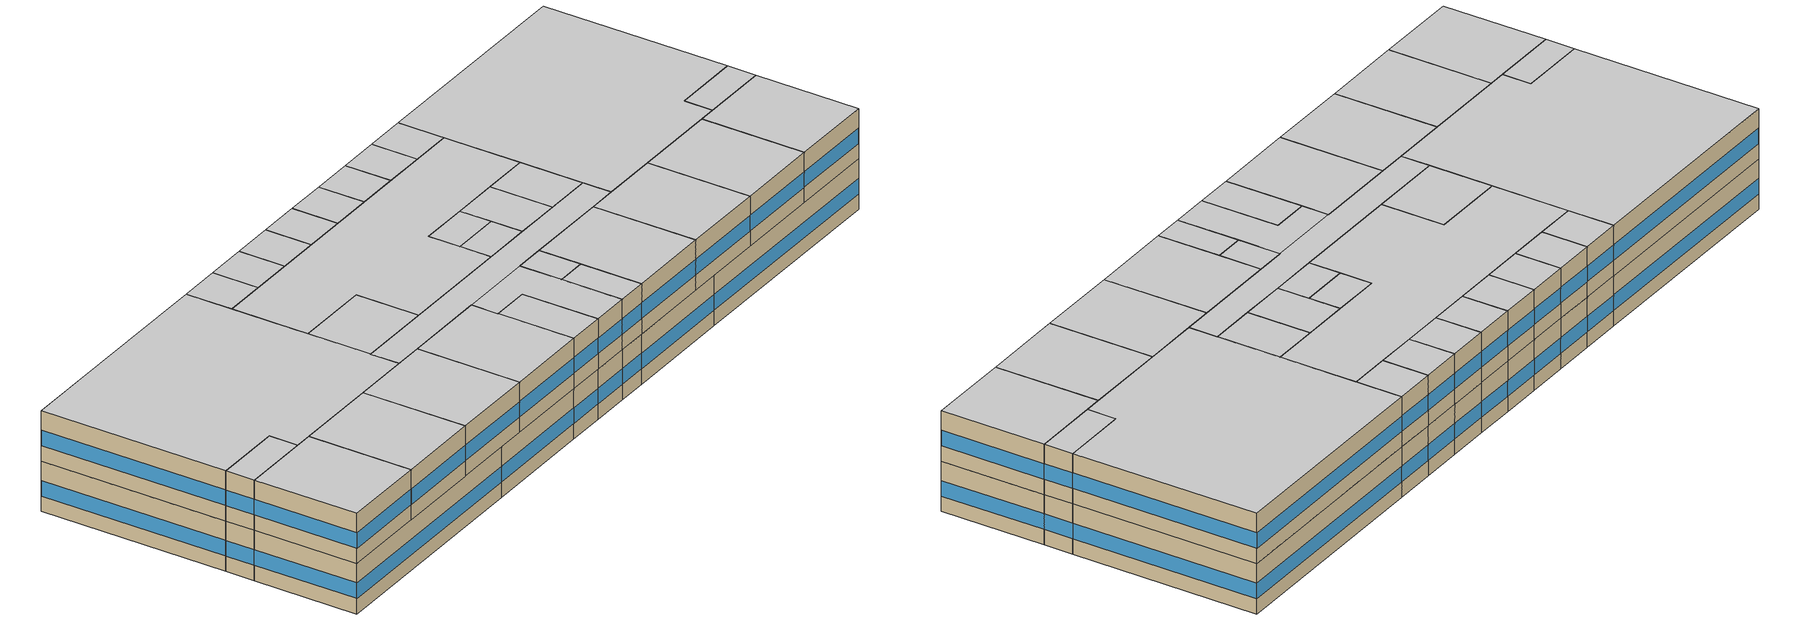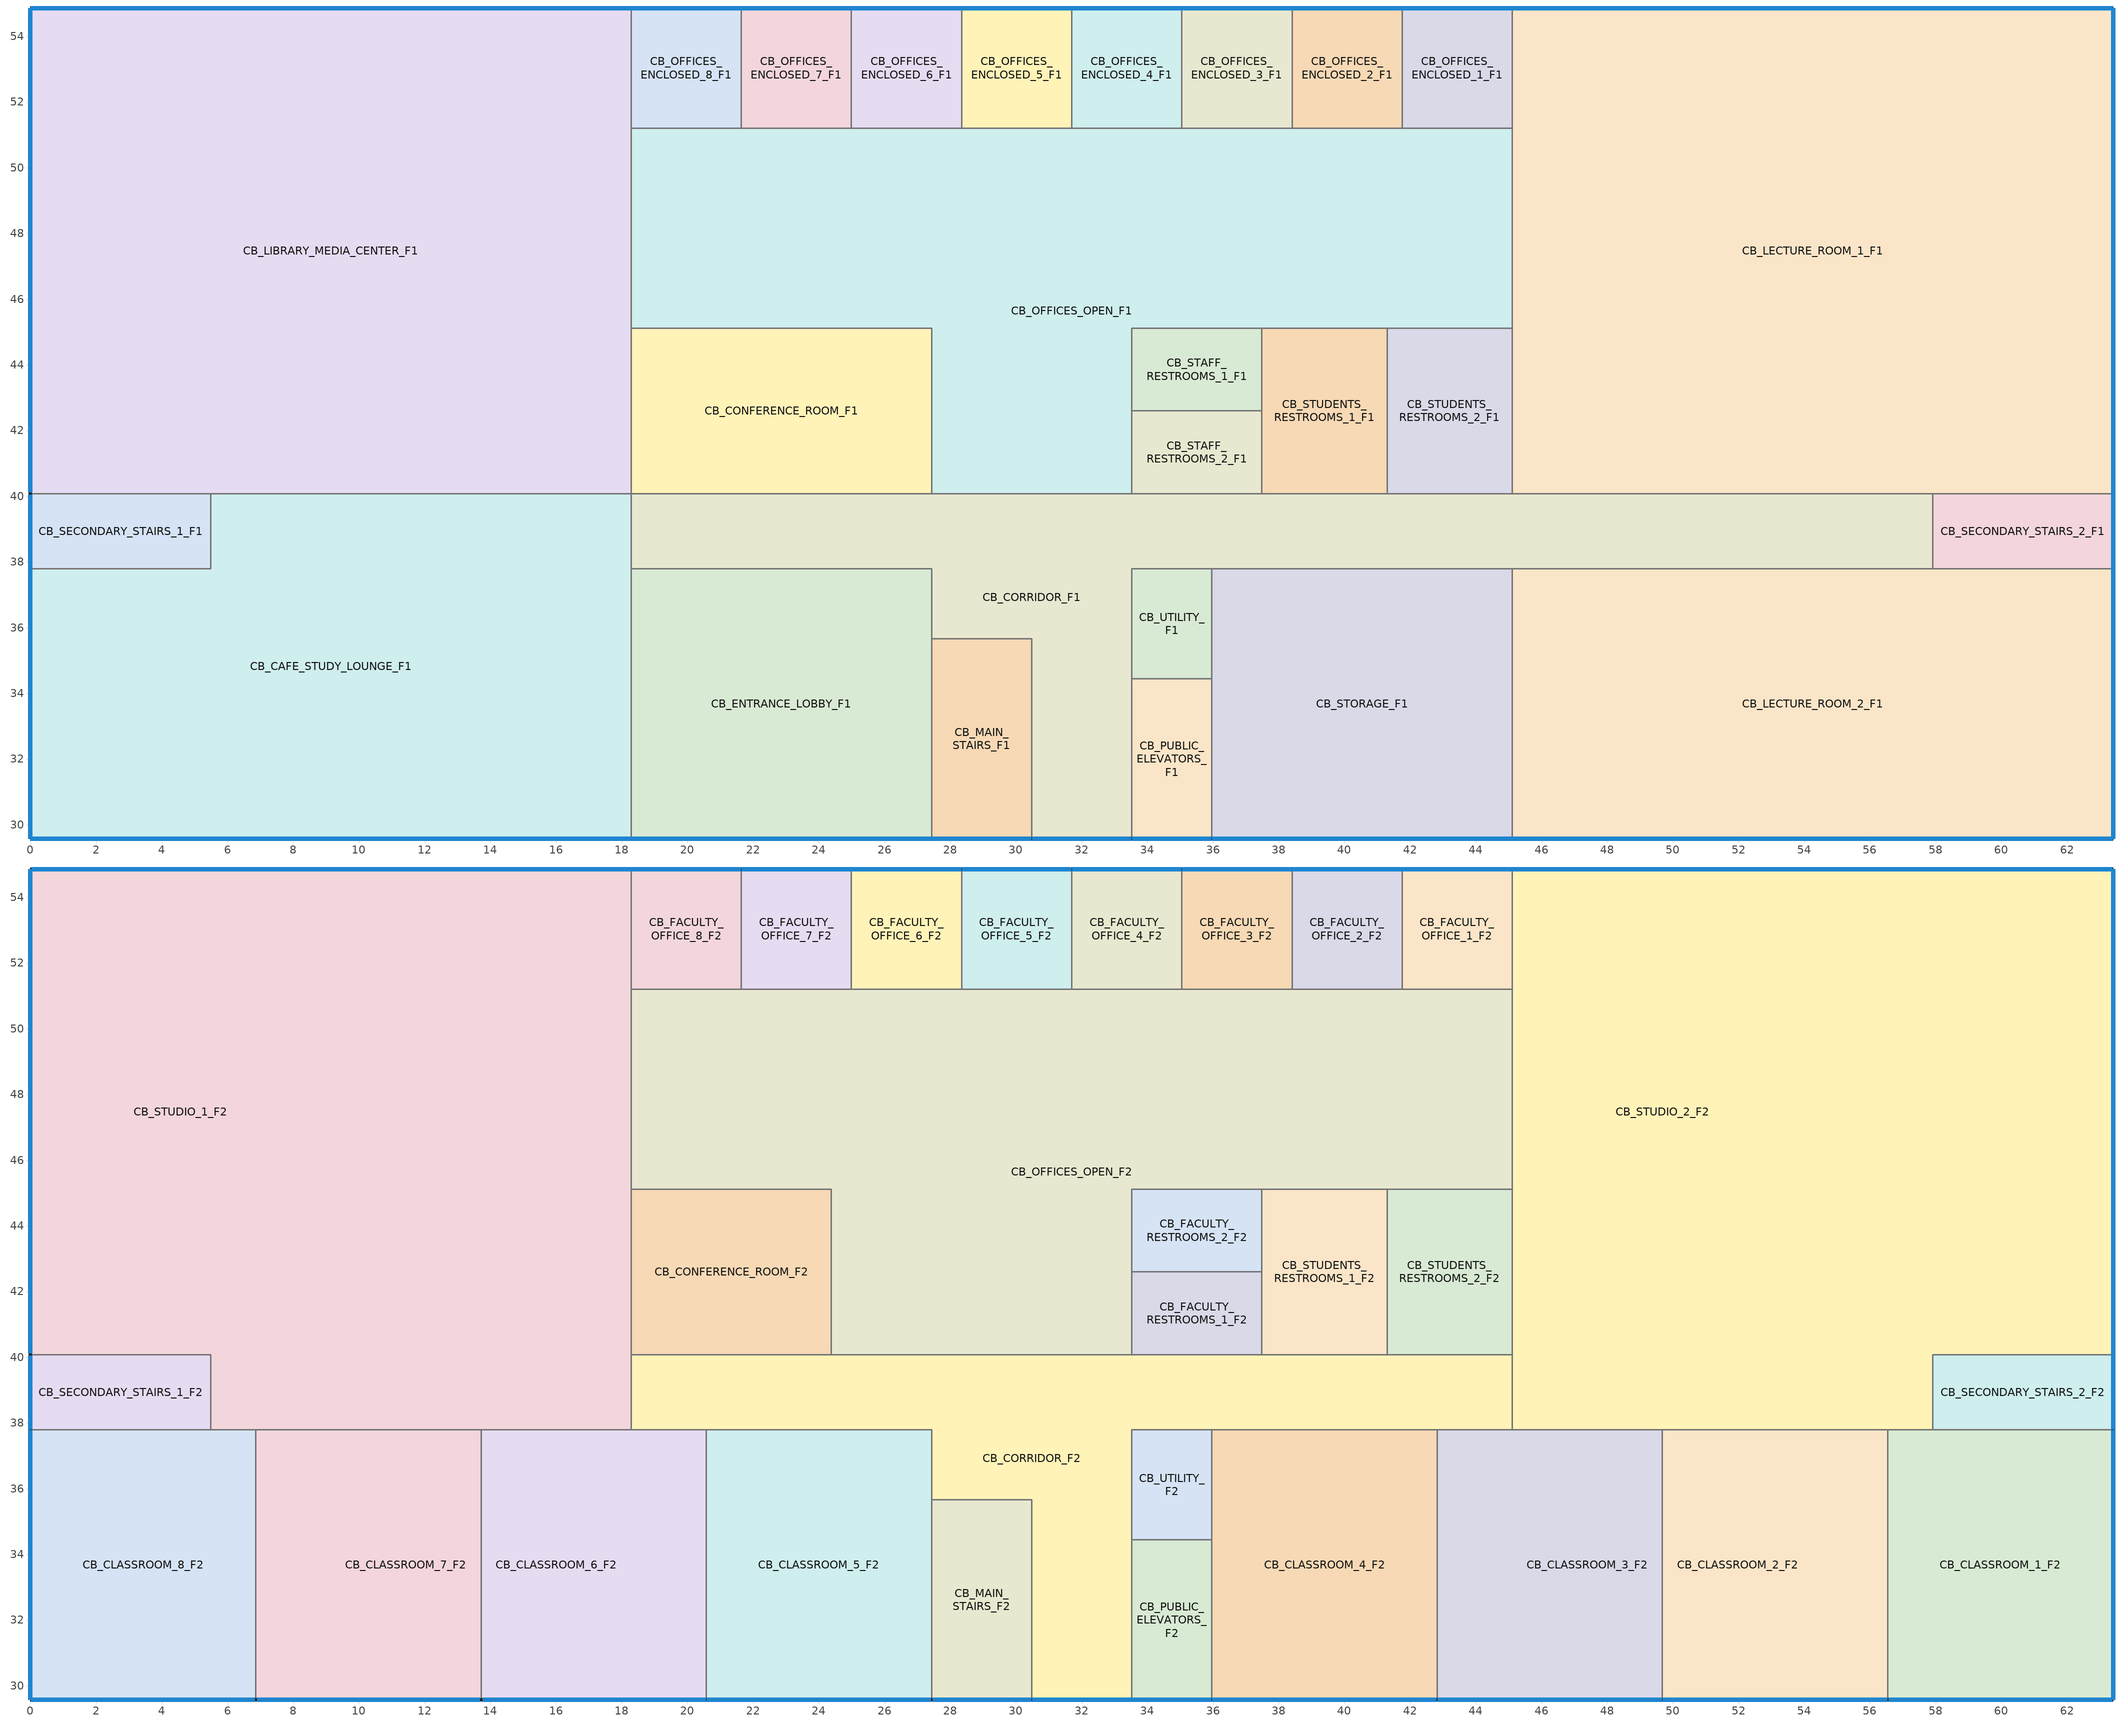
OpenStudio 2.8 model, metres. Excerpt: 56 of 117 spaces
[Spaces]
CB_CAFE_STUDY_LOUNGE_F1
 floor ground: 18.29,40.08 18.29,29.57 0,29.57 0,37.8 5.49,37.8 5.49,40.08 z0
 wall outside: 0,37.8 0,29.57 18.29,29.57 z0:3.96
 wall to CB_SECONDARY_STAIRS_1_F1: 5.49,40.08 5.49,37.8 0,37.8 z0:3.96
 wall to CB_LIBRARY_MEDIA_CENTER_F1: 18.29,40.08 5.49,40.08 z0:3.96
 wall to CB_ENTRANCE_LOBBY_F1: 18.29,29.57 18.29,37.8 z0:3.96
 wall to CB_CORRIDOR_F1: 18.29,37.8 18.29,40.08 z0:3.96
 window: 0,37.79 0,29.59 / 0,29.57 18.28,29.57 z1.22:2.44
CB_CORRIDOR_F1
 floor ground: 57.91,40.08 57.91,37.8 33.53,37.8 33.53,29.57 30.48,29.57 30.48,35.66 27.43,35.66 27.43,37.8 18.29,37.8 18.29,40.08 z0
 wall outside: 30.48,29.57 33.53,29.57 z0:3.96
 wall to CB_CONFERENCE_ROOM_F1: 27.43,40.08 18.29,40.08 z0:3.96
 wall to CB_OFFICES_OPEN_F1: 33.53,40.08 27.43,40.08 z0:3.96
 wall to CB_STAFF_RESTROOMS_2_F1: 37.49,40.08 33.53,40.08 z0:3.96
 wall to CB_STUDENTS_RESTROOMS_1_F1: 41.3,40.08 37.49,40.08 z0:3.96
 wall to CB_STUDENTS_RESTROOMS_2_F1: 45.11,40.08 41.3,40.08 z0:3.96
 wall to CB_LECTURE_ROOM_1_F1: 57.91,40.08 45.11,40.08 z0:3.96
 wall to CB_SECONDARY_STAIRS_2_F1: 57.91,37.8 57.91,40.08 z0:3.96
 wall to CB_LECTURE_ROOM_2_F1: 45.11,37.8 57.91,37.8 z0:3.96
 wall to CB_STORAGE_F1: 35.97,37.8 45.11,37.8 z0:3.96
 wall to CB_UTILITY_F1: 33.53,34.44 33.53,37.8 35.97,37.8 z0:3.96
 wall to CB_PUBLIC_ELEVATORS_F1: 33.53,29.57 33.53,34.44 z0:3.96
 wall to CB_MAIN_STAIRS_F1: 27.43,35.66 30.48,35.66 30.48,29.57 z0:3.96
 wall to CB_ENTRANCE_LOBBY_F1: 27.43,35.66 27.43,37.8 / 18.29,37.8 27.43,37.8 z0:3.96
 window: 30.49,29.57 33.52,29.57 z1.22:2.44
CB_MAIN_STAIRS_F1
 floor ground: 30.48,35.66 30.48,29.57 27.43,29.57 27.43,35.66 z0
 wall outside: 27.43,29.57 30.48,29.57 z0:3.96
 wall to CB_ENTRANCE_LOBBY_F1: 27.43,35.66 27.43,29.57 z0:3.96
 window: 27.44,29.57 30.46,29.57 z1.22:2.44
CB_STORAGE_F1
 floor ground: 45.11,37.8 45.11,29.57 35.97,29.57 35.97,37.8 z0
 wall outside: 35.97,29.57 45.11,29.57 z0:3.96
 wall to CB_PUBLIC_ELEVATORS_F1: 35.97,34.44 35.97,29.57 z0:3.96
 wall to CB_UTILITY_F1: 35.97,37.8 35.97,34.44 z0:3.96
 wall to CB_LECTURE_ROOM_2_F1: 45.11,29.57 45.11,37.8 z0:3.96
 window: 35.98,29.57 45.11,29.57 z1.22:2.44
CB_LECTURE_ROOM_2_F1
 floor ground: 63.4,37.8 63.4,29.57 45.11,29.57 45.11,37.8 z0
 wall outside: 45.11,29.57 63.4,29.57 63.4,37.8 z0:3.96
 wall to CB_SECONDARY_STAIRS_2_F1: 63.4,37.8 57.91,37.8 z0:3.96
 window: 45.11,29.57 63.4,29.57 / 63.4,29.57 63.4,37.79 z1.22:2.44
CB_UTILITY_F1
 floor ground: 35.97,37.8 35.97,34.44 33.53,34.44 33.53,37.8 z0
 wall to CB_PUBLIC_ELEVATORS_F1: 33.53,34.44 35.97,34.44 z0:3.96
CB_SECONDARY_STAIRS_1_F1
 floor ground: 5.49,40.08 5.49,37.8 0,37.8 0,40.08 z0
 wall outside: 0,40.08 0,37.8 z0:3.96
 wall to CB_LIBRARY_MEDIA_CENTER_F1: 5.49,40.08 0,40.08 z0:3.96
 window: 0,40.04 0,37.8 z1.22:2.44
CB_SECONDARY_STAIRS_2_F1
 floor ground: 63.4,40.08 63.4,37.8 57.91,37.8 57.91,40.08 z0
 wall outside: 63.4,37.8 63.4,40.08 z0:3.96
 wall to CB_LECTURE_ROOM_1_F1: 63.4,40.08 57.91,40.08 z0:3.96
 window: 63.4,37.8 63.4,40.08 z1.22:2.44
CB_LIBRARY_MEDIA_CENTER_F1
 floor ground: 18.29,54.86 18.29,40.08 0,40.08 0,54.86 z0
 wall outside: 18.29,54.86 0,54.86 0,40.08 z0:3.96
 wall to CB_CONFERENCE_ROOM_F1: 18.29,40.08 18.29,45.11 z0:3.96
 wall to CB_OFFICES_ENCLOSED_8_F1: 18.29,51.21 18.29,54.86 z0:3.96
 wall to CB_OFFICES_OPEN_F1: 18.29,45.11 18.29,51.21 z0:3.96
 window: 0,54.85 0,40.13 / 18.28,54.86 0,54.86 z1.22:2.44
CB_CONFERENCE_ROOM_F1
 floor ground: 27.43,45.11 27.43,40.08 18.29,40.08 18.29,45.11 z0
 wall to CB_OFFICES_OPEN_F1: 27.43,40.08 27.43,45.11 21.34,45.11 18.29,45.11 z0:3.96
CB_OFFICES_OPEN_F1
 floor ground: 45.11,51.21 45.11,45.11 33.53,45.11 33.53,40.08 27.43,40.08 27.43,45.11 18.29,45.11 18.29,51.21 z0
 wall to CB_OFFICES_ENCLOSED_8_F1: 21.64,51.21 18.29,51.21 z0:3.96
 wall to CB_OFFICES_ENCLOSED_7_F1: 24.99,51.21 21.64,51.21 z0:3.96
 wall to CB_OFFICES_ENCLOSED_6_F1: 28.35,51.21 24.99,51.21 z0:3.96
 wall to CB_OFFICES_ENCLOSED_5_F1: 31.7,51.21 28.35,51.21 z0:3.96
 wall to CB_OFFICES_ENCLOSED_4_F1: 35.05,51.21 31.7,51.21 z0:3.96
 wall to CB_OFFICES_ENCLOSED_3_F1: 38.4,51.21 35.05,51.21 z0:3.96
 wall to CB_OFFICES_ENCLOSED_2_F1: 41.76,51.21 38.4,51.21 z0:3.96
 wall to CB_OFFICES_ENCLOSED_1_F1: 45.11,51.21 41.76,51.21 z0:3.96
 wall to CB_LECTURE_ROOM_1_F1: 45.11,45.11 45.11,51.21 z0:3.96
 wall to CB_STUDENTS_RESTROOMS_2_F1: 41.3,45.11 45.11,45.11 z0:3.96
 wall to CB_STUDENTS_RESTROOMS_1_F1: 37.49,45.11 41.3,45.11 z0:3.96
 wall to CB_STAFF_RESTROOMS_1_F1: 33.53,42.6 33.53,45.11 34.44,45.11 37.49,45.11 z0:3.96
 wall to CB_STAFF_RESTROOMS_2_F1: 33.53,40.08 33.53,42.6 z0:3.96
CB_STAFF_RESTROOMS_2_F1
 floor ground: 37.49,42.6 37.49,40.08 33.53,40.08 33.53,42.6 z0
 wall to CB_STAFF_RESTROOMS_1_F1: 37.49,42.6 33.53,42.6 z0:3.96
 wall to CB_STUDENTS_RESTROOMS_1_F1: 37.49,40.08 37.49,42.6 z0:3.96
CB_STUDENTS_RESTROOMS_1_F1
 floor ground: 41.3,45.11 41.3,40.08 37.49,40.08 37.49,45.11 z0
 wall to CB_STUDENTS_RESTROOMS_2_F1: 41.3,40.08 41.3,45.11 z0:3.96
 wall to CB_STAFF_RESTROOMS_1_F1: 37.49,45.11 37.49,42.6 z0:3.96
CB_STUDENTS_RESTROOMS_2_F1
 floor ground: 45.11,45.11 45.11,40.08 41.3,40.08 41.3,45.11 z0
 wall to CB_LECTURE_ROOM_1_F1: 45.11,40.08 45.11,45.11 z0:3.96
CB_LECTURE_ROOM_1_F1
 floor ground: 63.4,54.86 63.4,40.08 45.11,40.08 45.11,54.86 z0
 wall outside: 63.4,40.08 63.4,54.86 45.11,54.86 z0:3.96
 wall to CB_OFFICES_ENCLOSED_1_F1: 45.11,54.86 45.11,51.21 z0:3.96
 window: 63.4,40.08 63.4,54.86 / 63.4,54.86 45.11,54.86 z1.22:2.44
CB_STAFF_RESTROOMS_1_F1
 floor ground: 37.49,45.11 37.49,42.6 33.53,42.6 33.53,45.11 z0
CB_OFFICES_ENCLOSED_8_F1
 floor ground: 21.64,54.86 21.64,51.21 18.29,51.21 18.29,54.86 z0
 wall outside: 21.64,54.86 18.29,54.86 z0:3.96
 wall to CB_OFFICES_ENCLOSED_7_F1: 21.64,51.21 21.64,54.86 z0:3.96
 window: 21.64,54.86 18.3,54.86 z1.22:2.44
CB_OFFICES_ENCLOSED_7_F1
 floor ground: 24.99,54.86 24.99,51.21 21.64,51.21 21.64,54.86 z0
 wall outside: 24.99,54.86 21.64,54.86 z0:3.96
 wall to CB_OFFICES_ENCLOSED_6_F1: 24.99,51.21 24.99,54.86 z0:3.96
 window: 24.99,54.86 21.64,54.86 z1.22:2.44
CB_OFFICES_ENCLOSED_6_F1
 floor ground: 28.35,54.86 28.35,51.21 24.99,51.21 24.99,54.86 z0
 wall outside: 28.35,54.86 24.99,54.86 z0:3.96
 wall to CB_OFFICES_ENCLOSED_5_F1: 28.35,51.21 28.35,54.86 z0:3.96
 window: 28.34,54.86 25,54.86 z1.22:2.44
CB_OFFICES_ENCLOSED_5_F1
 floor ground: 31.7,54.86 31.7,51.21 28.35,51.21 28.35,54.86 z0
 wall outside: 31.7,54.86 28.35,54.86 z0:3.96
 wall to CB_OFFICES_ENCLOSED_4_F1: 31.7,51.21 31.7,54.86 z0:3.96
 window: 31.7,54.86 28.35,54.86 z1.22:2.44
CB_OFFICES_ENCLOSED_4_F1
 floor ground: 35.05,54.86 35.05,51.21 31.7,51.21 31.7,54.86 z0
 wall outside: 35.05,54.86 31.7,54.86 z0:3.96
 wall to CB_OFFICES_ENCLOSED_3_F1: 35.05,51.21 35.05,54.86 z0:3.96
 window: 35.05,54.86 31.7,54.86 z1.22:2.44
CB_OFFICES_ENCLOSED_3_F1
 floor ground: 38.4,54.86 38.4,51.21 35.05,51.21 35.05,54.86 z0
 wall outside: 38.4,54.86 35.05,54.86 z0:3.96
 wall to CB_OFFICES_ENCLOSED_2_F1: 38.4,51.21 38.4,54.86 z0:3.96
 window: 38.4,54.86 35.05,54.86 z1.22:2.44
CB_OFFICES_ENCLOSED_2_F1
 floor ground: 41.76,54.86 41.76,51.21 38.4,51.21 38.4,54.86 z0
 wall outside: 41.76,54.86 38.4,54.86 z0:3.96
 wall to CB_OFFICES_ENCLOSED_1_F1: 41.76,51.21 41.76,54.86 z0:3.96
 window: 41.76,54.86 38.41,54.86 z1.22:2.44
CB_OFFICES_ENCLOSED_1_F1
 floor ground: 45.11,54.86 45.11,51.21 41.76,51.21 41.76,54.86 z0
 wall outside: 45.11,54.86 41.76,54.86 z0:3.96
 window: 45.11,54.86 41.76,54.86 z1.22:2.44
CB_PUBLIC_ELEVATORS_F1
 floor ground: 35.97,34.44 35.97,29.57 33.53,29.57 33.53,34.44 z0
 wall outside: 33.53,29.57 35.97,29.57 z0:3.96
 window: 33.54,29.57 35.95,29.57 z1.22:2.44
CB_ENTRANCE_LOBBY_F1
 floor ground: 27.43,37.8 27.43,29.57 18.29,29.57 18.29,37.8 z0
 wall outside: 18.29,29.57 27.43,29.57 z0:3.96
 window: 18.29,29.57 27.43,29.57 z1.22:2.44
CB_CLASSROOM_8_F2
 floor to CB_CAFE_STUDY_LOUNGE_F1: 6.86,37.8 6.86,29.57 0,29.57 0,37.8 z3.96
 wall outside: 0,37.8 0,29.57 6.86,29.57 z3.96:7.92
 wall to CB_STUDIO_1_F2: 6.86,37.8 5.49,37.8 z3.96:7.92
 wall to CB_CLASSROOM_7_F2: 6.86,29.57 6.86,37.8 z3.96:7.92
 wall to CB_SECONDARY_STAIRS_1_F2: 5.49,37.8 0,37.8 z3.96:7.92
 window: 0,37.78 0,29.57 / 0.02,29.57 6.83,29.57 z5.18:6.4
 ceiling to CB_CLASSROOM_8_F3: 6.86,29.57 6.86,37.8 0,37.8 0,29.57 z7.92
CB_CLASSROOM_7_F2
 floor to CB_CAFE_STUDY_LOUNGE_F1: 9.14,37.8 9.14,29.57 6.86,29.57 6.86,37.8 z3.96; 13.72,37.8 13.72,29.57 9.14,29.57 9.14,37.8 z3.96
 wall outside: 6.86,29.57 13.72,29.57 z3.96:7.92
 wall to CB_STUDIO_1_F2: 13.72,37.8 6.86,37.8 z3.96:7.92
 wall to CB_CLASSROOM_6_F2: 13.72,29.57 13.72,37.8 z3.96:7.92
 window: 6.91,29.57 13.68,29.57 z5.18:6.4
 ceiling to CB_CLASSROOM_7_F3: 13.72,29.57 13.72,37.8 6.86,37.8 6.86,29.57 z7.92
CB_CLASSROOM_6_F2
 floor to CB_CAFE_STUDY_LOUNGE_F1: 18.29,37.8 18.29,29.57 13.72,29.57 13.72,37.8 z3.96
 floor to CB_ENTRANCE_LOBBY_F1: 20.57,37.8 20.57,29.57 18.29,29.57 18.29,37.8 z3.96
 wall outside: 13.72,29.57 20.57,29.57 z3.96:7.92
 wall to CB_CORRIDOR_F2: 20.57,37.8 18.29,37.8 z3.96:7.92
 wall to CB_CLASSROOM_5_F2: 20.57,29.57 20.57,37.8 z3.96:7.92
 wall to CB_STUDIO_1_F2: 18.29,37.8 13.72,37.8 z3.96:7.92
 window: 13.77,29.57 20.55,29.57 z5.18:6.4
 ceiling to CB_CLASSROOM_6_F3: 20.57,29.57 20.57,37.8 13.72,37.8 13.72,29.57 z7.92
CB_CORRIDOR_F2
 floor to CB_CORRIDOR_F1: 45.11,40.08 45.11,37.8 33.53,37.8 33.53,29.57 30.48,29.57 30.48,35.66 27.43,35.66 27.43,37.8 18.29,37.8 18.29,40.08 z3.96
 wall outside: 30.48,29.57 33.53,29.57 z3.96:7.92
 wall to CB_STUDENTS_RESTROOMS_2_F2: 45.11,40.08 41.3,40.08 z3.96:7.92
 wall to CB_STUDIO_2_F2: 45.11,37.8 45.11,40.08 z3.96:7.92
 wall to CB_CLASSROOM_3_F2: 42.82,37.8 45.11,37.8 z3.96:7.92
 wall to CB_CLASSROOM_4_F2: 35.97,37.8 42.82,37.8 z3.96:7.92
 wall to CB_UTILITY_F2: 33.53,34.44 33.53,37.8 35.97,37.8 z3.96:7.92
 wall to CB_PUBLIC_ELEVATORS_F2: 33.53,29.57 33.53,34.44 z3.96:7.92
 wall to CB_MAIN_STAIRS_F2: 27.43,35.66 30.48,35.66 30.48,29.57 z3.96:7.92
 wall to CB_CLASSROOM_5_F2: 20.57,37.8 27.43,37.8 27.43,35.66 z3.96:7.92
 wall to CB_STUDIO_1_F2: 18.29,40.08 18.29,37.8 z3.96:7.92
 wall to CB_CONFERENCE_ROOM_F2: 24.38,40.08 18.29,40.08 z3.96:7.92
 wall to CB_OFFICES_OPEN_F2: 33.53,40.08 24.38,40.08 z3.96:7.92
 wall to CB_FACULTY_RESTROOMS_1_F2: 37.49,40.08 33.53,40.08 z3.96:7.92
 wall to CB_STUDENTS_RESTROOMS_1_F2: 41.3,40.08 37.49,40.08 z3.96:7.92
 window: 30.5,29.57 33.52,29.57 z5.18:6.4
 ceiling to CB_CORRIDOR_2_F3: 45.11,37.8 45.11,40.08 18.29,40.08 18.29,37.8 z7.92
 ceiling to CB_CORRIDOR_1_F3: 33.53,29.57 33.53,37.8 27.43,37.8 27.43,35.66 30.48,35.66 30.48,29.57 z7.92
CB_CLASSROOM_5_F2
 floor to CB_ENTRANCE_LOBBY_F1: 27.43,37.8 27.43,29.57 20.57,29.57 20.57,37.8 z3.96
 wall outside: 20.57,29.57 27.43,29.57 z3.96:7.92
 wall to CB_MAIN_STAIRS_F2: 27.43,29.57 27.43,35.66 z3.96:7.92
 window: 20.59,29.57 27.4,29.57 z5.18:6.4
 ceiling to CB_CLASSROOM_5_F3: 27.43,29.57 27.43,37.8 20.57,37.8 20.57,29.57 z7.92
CB_MAIN_STAIRS_F2
 floor to CB_MAIN_STAIRS_F1: 30.48,35.66 30.48,29.57 27.43,29.57 27.43,35.66 z3.96
 wall outside: 27.43,29.57 30.48,29.57 z3.96:7.92
 window: 27.46,29.57 30.46,29.57 z5.18:6.4
 ceiling to CB_MAIN_STAIRS_F3: 30.48,29.57 30.48,35.66 27.43,35.66 27.43,29.57 z7.92
CB_CLASSROOM_4_F2
 floor to CB_STORAGE_F1: 42.82,37.8 42.82,29.57 35.97,29.57 35.97,37.8 z3.96
 wall outside: 35.97,29.57 42.82,29.57 z3.96:7.92
 wall to CB_CLASSROOM_3_F2: 42.82,29.57 42.82,37.8 z3.96:7.92
 wall to CB_PUBLIC_ELEVATORS_F2: 35.97,34.44 35.97,29.57 z3.96:7.92
 wall to CB_UTILITY_F2: 35.97,37.8 35.97,34.44 z3.96:7.92
 window: 35.98,29.57 42.79,29.57 z5.18:6.4
 ceiling to CB_CLASSROOM_4_F3: 42.82,29.57 42.82,37.8 35.97,37.8 35.97,29.57 z7.92
CB_CLASSROOM_3_F2
 floor to CB_LECTURE_ROOM_2_F1: 49.68,37.8 49.68,29.57 45.11,29.57 45.11,37.8 z3.96
 floor to CB_STORAGE_F1: 45.11,37.8 45.11,29.57 42.82,29.57 42.82,37.8 z3.96
 wall outside: 42.82,29.57 49.68,29.57 z3.96:7.92
 wall to CB_STUDIO_2_F2: 49.68,37.8 45.11,37.8 z3.96:7.92
 wall to CB_CLASSROOM_2_F2: 49.68,29.57 49.68,37.8 z3.96:7.92
 window: 42.84,29.57 49.66,29.57 z5.18:6.4
 ceiling to CB_CLASSROOM_3_F3: 49.68,29.57 49.68,37.8 42.82,37.8 42.82,29.57 z7.92
CB_CLASSROOM_2_F2
 floor to CB_LECTURE_ROOM_2_F1: 56.54,37.8 56.54,29.57 54.25,29.57 54.25,37.8 z3.96; 54.25,37.8 54.25,29.57 49.68,29.57 49.68,37.8 z3.96
 wall outside: 49.68,29.57 56.54,29.57 z3.96:7.92
 wall to CB_STUDIO_2_F2: 56.54,37.8 49.68,37.8 z3.96:7.92
 wall to CB_CLASSROOM_1_F2: 56.54,29.57 56.54,37.8 z3.96:7.92
 window: 49.7,29.57 56.52,29.57 z5.18:6.4
 ceiling to CB_CLASSROOM_2_F3: 56.54,29.57 56.54,37.8 49.68,37.8 49.68,29.57 z7.92
CB_CLASSROOM_1_F2
 floor to CB_LECTURE_ROOM_2_F1: 63.4,37.8 63.4,29.57 56.54,29.57 56.54,37.8 z3.96
 wall outside: 56.54,29.57 63.4,29.57 63.4,37.8 z3.96:7.92
 wall to CB_STUDIO_2_F2: 57.91,37.8 56.54,37.8 z3.96:7.92
 wall to CB_SECONDARY_STAIRS_2_F2: 63.4,37.8 57.91,37.8 z3.96:7.92
 window: 56.57,29.57 63.37,29.57 / 63.4,29.58 63.4,37.78 z5.18:6.4
 ceiling to CB_CLASSROOM_1_F3: 63.4,29.57 63.4,37.8 56.54,37.8 56.54,29.57 z7.92
CB_UTILITY_F2
 floor to CB_UTILITY_F1: 35.97,37.8 35.97,34.44 33.53,34.44 33.53,37.8 z3.96
 wall to CB_PUBLIC_ELEVATORS_F2: 33.53,34.44 35.97,34.44 z3.96:7.92
 ceiling to CB_UTILITY_F3: 35.97,34.44 35.97,37.8 33.53,37.8 33.53,34.44 z7.92
CB_STUDIO_1_F2
 floor to CB_LIBRARY_MEDIA_CENTER_F1: 9.14,54.86 9.14,40.08 0,40.08 0,54.86 z3.96; 18.29,54.86 18.29,40.08 9.14,40.08 9.14,54.86 z3.96
 floor to CB_CAFE_STUDY_LOUNGE_F1: 18.29,40.08 18.29,37.8 5.49,37.8 5.49,40.08 z3.96
 wall outside: 18.29,54.86 0,54.86 0,40.08 z3.96:7.92
 wall to CB_SECONDARY_STAIRS_1_F2: 0,40.08 5.49,40.08 5.49,37.8 z3.96:7.92
 wall to CB_FACULTY_OFFICE_8_F2: 18.29,51.21 18.29,54.14 18.29,54.86 z3.96:7.92
 wall to CB_OFFICES_OPEN_F2: 18.29,45.11 18.29,51.21 z3.96:7.92
 wall to CB_CONFERENCE_ROOM_F2: 18.29,40.08 18.29,45.11 z3.96:7.92
 window: 0,54.86 0,40.13 / 18.28,54.86 0.03,54.86 z5.18:6.4
 ceiling to CB_STUDIO_2_F3: 18.29,37.8 18.29,54.86 0,54.86 0,40.08 5.49,40.08 5.49,37.8 z7.92
CB_SECONDARY_STAIRS_1_F2
 floor to CB_SECONDARY_STAIRS_1_F1: 5.49,40.08 5.49,37.8 0,37.8 0,40.08 z3.96
 wall outside: 0,40.08 0,37.8 z3.96:7.92
 window: 0,40.04 0,37.81 z5.18:6.4
 ceiling to CB_SECONDARY_STAIRS_1_F3: 5.49,37.8 5.49,40.08 0,40.08 0,37.8 z7.92
CB_STUDIO_2_F2
 floor to CB_LECTURE_ROOM_1_F1: 54.25,54.86 54.25,40.08 45.11,40.08 45.11,54.86 z3.96; 63.4,54.86 63.4,40.08 54.25,40.08 54.25,54.86 z3.96
 floor to CB_CORRIDOR_F1: 57.91,40.08 57.91,37.8 45.11,37.8 45.11,40.08 z3.96
 wall outside: 63.4,40.08 63.4,54.86 45.11,54.86 z3.96:7.92
 wall to CB_STUDENTS_RESTROOMS_2_F2: 45.11,45.11 45.11,40.08 z3.96:7.92
 wall to CB_OFFICES_OPEN_F2: 45.11,51.21 45.11,45.11 z3.96:7.92
 wall to CB_FACULTY_OFFICE_1_F2: 45.11,54.86 45.11,51.21 z3.96:7.92
 wall to CB_SECONDARY_STAIRS_2_F2: 57.91,37.8 57.91,40.08 63.4,40.08 z3.96:7.92
 window: 63.4,40.09 63.4,54.86 / 63.37,54.86 45.11,54.86 z5.18:6.4
 ceiling to CB_STUDIO_1_F3: 57.91,37.8 57.91,40.08 63.4,40.08 63.4,54.86 45.11,54.86 45.11,37.8 z7.92
CB_SECONDARY_STAIRS_2_F2
 floor to CB_SECONDARY_STAIRS_2_F1: 63.4,40.08 63.4,37.8 57.91,37.8 57.91,40.08 z3.96
 wall outside: 63.4,37.8 63.4,40.08 z3.96:7.92
 window: 63.4,37.81 63.4,40.07 z5.18:6.4
 ceiling to CB_SECONDARY_STAIRS_2_F3: 63.4,37.8 63.4,40.08 57.91,40.08 57.91,37.8 z7.92
CB_OFFICES_OPEN_F2
 floor to CB_OFFICES_OPEN_F1: 45.11,51.21 45.11,45.11 33.53,45.11 33.53,40.08 27.43,40.08 27.43,45.11 18.29,45.11 18.29,51.21 z3.96
 floor to CB_CONFERENCE_ROOM_F1: 27.43,45.11 27.43,40.08 24.38,40.08 24.38,45.11 z3.96
 wall to CB_FACULTY_RESTROOMS_2_F2: 33.53,42.6 33.53,45.11 37.49,45.11 z3.96:7.92
 wall to CB_FACULTY_RESTROOMS_1_F2: 33.53,40.08 33.53,42.6 z3.96:7.92
 wall to CB_CONFERENCE_ROOM_F2: 18.29,45.11 24.38,45.11 24.38,40.08 z3.96:7.92
 wall to CB_FACULTY_OFFICE_8_F2: 21.64,51.21 18.29,51.21 z3.96:7.92
 wall to CB_FACULTY_OFFICE_7_F2: 24.99,51.21 21.64,51.21 z3.96:7.92
 wall to CB_FACULTY_OFFICE_6_F2: 28.35,51.21 24.99,51.21 z3.96:7.92
 wall to CB_FACULTY_OFFICE_5_F2: 31.7,51.21 28.35,51.21 z3.96:7.92
 wall to CB_FACULTY_OFFICE_4_F2: 35.05,51.21 31.7,51.21 z3.96:7.92
 wall to CB_FACULTY_OFFICE_3_F2: 38.4,51.21 35.05,51.21 z3.96:7.92
 wall to CB_FACULTY_OFFICE_2_F2: 41.76,51.21 38.4,51.21 z3.96:7.92
 wall to CB_FACULTY_OFFICE_1_F2: 45.11,51.21 41.76,51.21 z3.96:7.92
 wall to CB_STUDENTS_RESTROOMS_2_F2: 41.3,45.11 45.11,45.11 z3.96:7.92
 wall to CB_STUDENTS_RESTROOMS_1_F2: 37.49,45.11 41.3,45.11 z3.96:7.92
 ceiling to CB_OFFICES_OPEN_F3: 33.53,40.08 33.53,45.11 45.11,45.11 45.11,51.21 18.29,51.21 18.29,45.11 24.38,45.11 24.38,40.08 z7.92
CB_CONFERENCE_ROOM_F2
 floor to CB_CONFERENCE_ROOM_F1: 24.38,45.11 24.38,40.08 18.29,40.08 18.29,45.11 z3.96
 ceiling to CB_CONFERENCE_ROOM_F3: 24.38,40.08 24.38,45.11 18.29,45.11 18.29,40.08 z7.92
CB_FACULTY_RESTROOMS_1_F2
 floor to CB_STAFF_RESTROOMS_2_F1: 37.49,42.6 37.49,40.08 33.53,40.08 33.53,42.6 z3.96
 wall to CB_FACULTY_RESTROOMS_2_F2: 37.49,42.6 33.53,42.6 z3.96:7.92
 wall to CB_STUDENTS_RESTROOMS_1_F2: 37.49,40.08 37.49,42.6 z3.96:7.92
 ceiling to CB_FACULTY_RESTROOMS_1_F3: 37.49,40.08 37.49,42.6 33.53,42.6 33.53,40.08 z7.92
CB_STUDENTS_RESTROOMS_1_F2
 floor to CB_STUDENTS_RESTROOMS_1_F1: 41.3,45.11 41.3,40.08 37.49,40.08 37.49,45.11 z3.96
 wall to CB_STUDENTS_RESTROOMS_2_F2: 41.3,40.08 41.3,45.11 z3.96:7.92
 wall to CB_FACULTY_RESTROOMS_2_F2: 37.49,45.11 37.49,42.6 z3.96:7.92
 ceiling to CB_STUDENTS_RESTROOMS_1_F3: 41.3,40.08 41.3,45.11 37.49,45.11 37.49,40.08 z7.92
CB_STUDENTS_RESTROOMS_2_F2
 floor to CB_STUDENTS_RESTROOMS_2_F1: 45.11,45.11 45.11,40.08 41.3,40.08 41.3,45.11 z3.96
 ceiling to CB_STUDENTS_RESTROOMS_2_F3: 45.11,40.08 45.11,45.11 41.3,45.11 41.3,40.08 z7.92
CB_FACULTY_RESTROOMS_2_F2
 floor to CB_STAFF_RESTROOMS_1_F1: 37.49,45.11 37.49,42.6 33.53,42.6 33.53,45.11 z3.96
 ceiling to CB_FACULTY_RESTROOMS_2_F3: 37.49,42.6 37.49,45.11 33.53,45.11 33.53,42.6 z7.92
CB_FACULTY_OFFICE_8_F2
 floor to CB_OFFICES_ENCLOSED_8_F1: 21.64,54.86 21.64,51.21 18.29,51.21 18.29,54.86 z3.96
 wall outside: 21.64,54.86 18.29,54.86 z3.96:7.92
 wall to CB_FACULTY_OFFICE_7_F2: 21.64,51.21 21.64,54.86 z3.96:7.92
 window: 21.63,54.86 18.29,54.86 z5.18:6.4
 ceiling to CB_FACULTY_OFFICE_8_F3: 21.64,51.21 21.64,54.86 18.29,54.86 18.29,51.21 z7.92
CB_FACULTY_OFFICE_7_F2
 floor to CB_OFFICES_ENCLOSED_7_F1: 24.99,54.86 24.99,51.21 21.64,51.21 21.64,54.86 z3.96
 wall outside: 24.99,54.86 21.64,54.86 z3.96:7.92
 wall to CB_FACULTY_OFFICE_6_F2: 24.99,51.21 24.99,54.86 z3.96:7.92
 window: 24.98,54.86 21.65,54.86 z5.18:6.4
 ceiling to CB_FACULTY_OFFICE_7_F3: 24.99,51.21 24.99,54.86 21.64,54.86 21.64,51.21 z7.92
CB_FACULTY_OFFICE_6_F2
 floor to CB_OFFICES_ENCLOSED_6_F1: 28.35,54.86 28.35,51.21 24.99,51.21 24.99,54.86 z3.96
 wall outside: 28.35,54.86 24.99,54.86 z3.96:7.92
 wall to CB_FACULTY_OFFICE_5_F2: 28.35,51.21 28.35,54.86 z3.96:7.92
 window: 28.33,54.86 25,54.86 z5.18:6.4
 ceiling to CB_FACULTY_OFFICE_6_F3: 28.35,51.21 28.35,54.86 24.99,54.86 24.99,51.21 z7.92
CB_FACULTY_OFFICE_5_F2
 floor to CB_OFFICES_ENCLOSED_5_F1: 31.7,54.86 31.7,51.21 28.35,51.21 28.35,54.86 z3.96
 wall outside: 31.7,54.86 28.35,54.86 z3.96:7.92
 wall to CB_FACULTY_OFFICE_4_F2: 31.7,51.21 31.7,54.86 z3.96:7.92
 window: 31.69,54.86 28.37,54.86 z5.18:6.4
 ceiling to CB_FACULTY_OFFICE_5_F3: 31.7,51.21 31.7,54.86 28.35,54.86 28.35,51.21 z7.92
CB_FACULTY_OFFICE_4_F2
 floor to CB_OFFICES_ENCLOSED_4_F1: 35.05,54.86 35.05,51.21 31.7,51.21 31.7,54.86 z3.96
 wall outside: 35.05,54.86 31.7,54.86 z3.96:7.92
 wall to CB_FACULTY_OFFICE_3_F2: 35.05,51.21 35.05,54.86 z3.96:7.92
 window: 35.03,54.86 31.71,54.86 z5.18:6.4
 ceiling to CB_FACULTY_OFFICE_4_F3: 35.05,51.21 35.05,54.86 31.7,54.86 31.7,51.21 z7.92
CB_FACULTY_OFFICE_3_F2
 floor to CB_OFFICES_ENCLOSED_3_F1: 38.4,54.86 38.4,51.21 35.05,51.21 35.05,54.86 z3.96
 wall outside: 38.4,54.86 35.05,54.86 z3.96:7.92
 wall to CB_FACULTY_OFFICE_2_F2: 38.4,51.21 38.4,54.86 z3.96:7.92
 window: 38.4,54.86 35.07,54.86 z5.18:6.4
 ceiling to CB_FACULTY_OFFICE_3_F3: 38.4,51.21 38.4,54.86 35.05,54.86 35.05,51.21 z7.92
CB_FACULTY_OFFICE_2_F2
 floor to CB_OFFICES_ENCLOSED_2_F1: 41.76,54.86 41.76,51.21 38.4,51.21 38.4,54.86 z3.96
 wall outside: 41.76,54.86 38.4,54.86 z3.96:7.92
 wall to CB_FACULTY_OFFICE_1_F2: 41.76,51.21 41.76,54.86 z3.96:7.92
 window: 41.76,54.86 38.42,54.86 z5.18:6.4
 ceiling to CB_FACULTY_OFFICE_2_F3: 41.76,51.21 41.76,54.86 38.4,54.86 38.4,51.21 z7.92
CB_FACULTY_OFFICE_1_F2
 floor to CB_OFFICES_ENCLOSED_1_F1: 45.11,54.86 45.11,51.21 41.76,51.21 41.76,54.86 z3.96
 wall outside: 45.11,54.86 41.76,54.86 z3.96:7.92
 window: 45.11,54.86 41.76,54.86 z5.18:6.4
 ceiling to CB_FACULTY_OFFICE_1_F3: 45.11,51.21 45.11,54.86 41.76,54.86 41.76,51.21 z7.92
CB_PUBLIC_ELEVATORS_F2
 floor to CB_PUBLIC_ELEVATORS_F1: 35.97,34.44 35.97,29.57 33.53,29.57 33.53,34.44 z3.96
 wall outside: 33.53,29.57 35.97,29.57 z3.96:7.92
 window: 33.54,29.57 35.95,29.57 z5.18:6.4
 ceiling to CB_PUBLIC_ELEVATORS_F3: 35.97,29.57 35.97,34.44 33.53,34.44 33.53,29.57 z7.92
[Building]
A091_2013_CollegeCampusBuilding: Standards Number of Stories=4; Standards Number of Above Ground Stories=4; Standards Building Type=College
[Site]
Site 1: Latitude {deg}=35.03; Longitude {deg}=-85.2; Time Zone {hr}=-5; Elevation {m}=210
[ClimateZones]
Climate Zone Institution Name 1=ASHRAE; Climate Zone Document Name 1=ANSI/ASHRAE Standard 169; Climate Zone Document Year 1=2006; Climate Zone Institution Name 2=CEC; Climate Zone Document Name 2=California Climate Zone Descriptions; Climate Zone Document Year 2=1995
[ShadingControl]
Shading Control 1: Shading Type=InteriorBlind
[BuildingStory] Nominal Floor to Floor Height {m}=3.9624
Name | Nominal Z Coordinate {m}
Building Story 1 | 0
Building Story 2 | 3.9624
[Space]
Name | Space Type | Building Story | Thermal Zone
CB_CAFE_STUDY_LOUNGE_F1 | College - Lounge | Building Story 1 | TZ_CB_CAFE_STUDY_LOUNGE_F1
CB_CORRIDOR_F1 | College - Corridor | Building Story 1 | TZ_CB_CORRIDOR 10_F1
CB_MAIN_STAIRS_F1 | College - Stairs | Building Story 1 | TZ_CB_MAIN_STAIRS_F1
CB_STORAGE_F1 | College - Storage | Building Story 1 | TZ_CB_STORAGE_F1
CB_LECTURE_ROOM_2_F1 | College - Classroom | Building Story 1 | TZ_CB_LECTURE_ROOM_2_F1
CB_UTILITY_F1 | College - Utility | Building Story 1 | TZ_CB_UTILITY_F1
CB_SECONDARY_STAIRS_1_F1 | College - Stairs | Building Story 1 | TZ_CB_SECONDARY_STAIRS_1_F1
CB_SECONDARY_STAIRS_2_F1 | College - Stairs | Building Story 1 | TZ_CB_SECONDARY_STAIRS_2_F1
CB_LIBRARY_MEDIA_CENTER_F1 | College - Media Center | Building Story 1 | TZ_CB_LIBRARY_MEDIA_CENTER_F1
CB_CONFERENCE_ROOM_F1 | College - Conference | Building Story 1 | TZ_CB_CONFERENCE_ROOM_F1
CB_OFFICES_OPEN_F1 | College - Office | Building Story 1 | TZ_CB_OFFICES_OPEN_F1
CB_STAFF_RESTROOMS_2_F1 | College - Restroom | Building Story 1 | TZ_CB_STAFF_RESTROOMS_2_F1
CB_STUDENTS_RESTROOMS_1_F1 | College - Restroom | Building Story 1 | TZ_CB_STUDENTS_RESTROOMS_1_F1
CB_STUDENTS_RESTROOMS_2_F1 | College - Restroom | Building Story 1 | TZ_CB_STUDENTS_RESTROOMS_2_F1
CB_LECTURE_ROOM_1_F1 | College - Lecture Hall | Building Story 1 | TZ_CB_LECTURE_ROOM_1_F1
CB_STAFF_RESTROOMS_1_F1 | College - Restroom | Building Story 1 | TZ_CB_STAFF_RESTROOMS_1_F1
CB_OFFICES_ENCLOSED_8_F1 | College - Office | Building Story 1 | TZ_CB_OFFICES_ENCLOSED_8_F1
CB_OFFICES_ENCLOSED_7_F1 | College - Office | Building Story 1 | TZ_CB_OFFICES_ENCLOSED_7_F1
CB_OFFICES_ENCLOSED_6_F1 | College - Office | Building Story 1 | TZ_CB_OFFICES_ENCLOSED_6_F1
CB_OFFICES_ENCLOSED_5_F1 | College - Office | Building Story 1 | TZ_CB_OFFICES_ENCLOSED_5_F1
CB_OFFICES_ENCLOSED_4_F1 | College - Office | Building Story 1 | TZ_CB_OFFICES_ENCLOSED_4_F1
CB_OFFICES_ENCLOSED_3_F1 | College - Office | Building Story 1 | TZ_CB_OFFICES_ENCLOSED_3_F1
CB_OFFICES_ENCLOSED_2_F1 | College - Office | Building Story 1 | TZ_CB_OFFICES_ENCLOSED_2_F1
CB_OFFICES_ENCLOSED_1_F1 | College - Office | Building Story 1 | TZ_CB_OFFICES_ENCLOSED_1_F1
CB_CLASSROOM_8_F2 | College - Classroom | Building Story 2 | TZ_CB_CLASSROOM_8_F2
CB_CLASSROOM_7_F2 | College - Classroom | Building Story 2 | TZ_CB_CLASSROOM_7_F2
CB_CLASSROOM_6_F2 | College - Classroom | Building Story 2 | TZ_CB_CLASSROOM_6_F2
CB_CORRIDOR_F2 | College - Corridor | Building Story 2 | TZ_CB_CORRIDOR_F2
CB_CLASSROOM_5_F2 | College - Classroom | Building Story 2 | TZ_CB_CLASSROOM_5_F2
CB_MAIN_STAIRS_F2 | College - Stairs | Building Story 2 | TZ_CB_MAIN_STAIRS_F2
CB_CLASSROOM_4_F2 | College - Classroom | Building Story 2 | TZ_CB_CLASSROOM_4_F2
CB_CLASSROOM_3_F2 | College - Classroom | Building Story 2 | TZ_CB_CLASSROOM_3_F2
CB_CLASSROOM_2_F2 | College - Classroom | Building Story 2 | TZ_CB_CLASSROOM_2_F2
CB_CLASSROOM_1_F2 | College - Classroom | Building Story 2 | TZ_CB_CLASSROOM_1_F2
CB_UTILITY_F2 | College - Utility | Building Story 2 | TZ_CB_UTILITY_F2
CB_STUDIO_1_F2 | College - Art Classroom | Building Story 2 | TZ_CB_STUDIO_1_F2
CB_SECONDARY_STAIRS_1_F2 | College - Stairs | Building Story 2 | TZ_CB_SECONDARY_STAIRS_1_F2
CB_STUDIO_2_F2 | College - Art Classroom | Building Story 2 | TZ_CB_STUDIO_2_F2
CB_SECONDARY_STAIRS_2_F2 | College - Stairs | Building Story 2 | TZ_CB_SECONDARY_STAIRS_2_F2
CB_OFFICES_OPEN_F2 | College - Office | Building Story 2 | TZ_CB_OFFICES_OPEN_F2_1
CB_CONFERENCE_ROOM_F2 | College - Conference | Building Story 2 | TZ_CB_CONFERENCE_ROOM_F2
CB_FACULTY_RESTROOMS_1_F2 | College - Restroom | Building Story 2 | TZ_CB_FACULTY_RESTROOMS_1_F2 1
CB_STUDENTS_RESTROOMS_1_F2 | College - Restroom | Building Story 2 | TZ_CB_STUDENTS_RESTROOMS_1_F2
CB_STUDENTS_RESTROOMS_2_F2 | College - Restroom | Building Story 2 | TZ_CB_STUDENTS_RESTROOMS_2_F2
CB_FACULTY_RESTROOMS_2_F2 | College - Restroom | Building Story 2 | TZ_CB_FACULTY_RESTROOMS_1_F2
CB_FACULTY_OFFICE_8_F2 | College - Office | Building Story 2 | TZ_CB_FACULTY_OFFICE_8_F2
CB_FACULTY_OFFICE_7_F2 | College - Office | Building Story 2 | TZ_CB_FACULTY_OFFICE_7_F2
CB_FACULTY_OFFICE_6_F2 | College - Office | Building Story 2 | TZ_CB_FACULTY_OFFICE_6_F2
CB_FACULTY_OFFICE_5_F2 | College - Office | Building Story 2 | TZ_CB_FACULTY_OFFICE_5_F2
CB_FACULTY_OFFICE_4_F2 | College - Office | Building Story 2 | TZ_CB_FACULTY_OFFICE_4_F2
CB_FACULTY_OFFICE_3_F2 | College - Office | Building Story 2 | TZ_CB_FACULTY_OFFICE_3_F2
CB_FACULTY_OFFICE_2_F2 | College - Office | Building Story 2 | TZ_CB_FACULTY_OFFICE_2_F2
CB_FACULTY_OFFICE_1_F2 | College - Office | Building Story 2 | TZ_CB_FACULTY_OFFICE_1_F2
CB_PUBLIC_ELEVATORS_F1 | College - Elevator Shaft | Building Story 1 | TZ_CB_PUBLIC_ELEVATORS_F1
CB_PUBLIC_ELEVATORS_F2 | College - Elevator Shaft | Building Story 2 | TZ_CB_PUBLIC_ELEVATORS_F2
CB_ENTRANCE_LOBBY_F1 | College - Entrance Lobby | Building Story 1 | TZ_CB_ENTRANCE_LOBBY 10_F1
[SpaceType] Standards Building Type=College
Name | Standards Space Type
College - Classroom | College - Classroom
College - Media Center | College - Media Center
College - Lounge | College - Lounge
College - Entrance Lobby | College - Entrance Lobby
College - Office | College - Office
College - Conference | College - Conference
College - Restroom | College - Restroom
College - Corridor | College - Corridor
College - Elevator Shaft | College - Elevator Shaft
College - Utility | College - Utility
College - Storage | College - Storage
College - Stairs | College - Stairs
College - Art Classroom | College - Art Classroom
College - Lecture Hall | College - Lecture Hall
[ThermalZone] Use Ideal Air Loads=No
TZ_CB_STUDENTS_RESTROOMS_1_F1; TZ_CB_LIBRARY_MEDIA_CENTER_F1; TZ_CB_SECONDARY_STAIRS_1_F2; TZ_CB_OFFICES_ENCLOSED_2_F1; TZ_CB_SECONDARY_STAIRS_1_F1; TZ_CB_LECTURE_ROOM_2_F1; TZ_CB_CORRIDOR 10_F1; TZ_CB_CAFE_STUDY_LOUNGE_F1; TZ_CB_SECONDARY_STAIRS_2_F1; TZ_CB_CLASSROOM_1_F2; TZ_CB_MAIN_STAIRS_F1; TZ_CB_STORAGE_F1; TZ_CB_STUDIO_1_F2; TZ_CB_CLASSROOM_8_F2; TZ_CB_MAIN_STAIRS_F2; TZ_CB_UTILITY_F1; TZ_CB_CONFERENCE_ROOM_F1; TZ_CB_OFFICES_OPEN_F1; TZ_CB_STAFF_RESTROOMS_2_F1; TZ_CB_STUDENTS_RESTROOMS_2_F1; TZ_CB_PUBLIC_ELEVATORS_F2; TZ_CB_LECTURE_ROOM_1_F1; TZ_CB_OFFICES_ENCLOSED_1_F1; TZ_CB_OFFICES_ENCLOSED_5_F1; TZ_CB_STAFF_RESTROOMS_1_F1; TZ_CB_OFFICES_ENCLOSED_8_F1; TZ_CB_OFFICES_ENCLOSED_7_F1; TZ_CB_OFFICES_ENCLOSED_6_F1; TZ_CB_OFFICES_ENCLOSED_4_F1; TZ_CB_CLASSROOM_5_F2; TZ_CB_CLASSROOM_6_F2; TZ_CB_OFFICES_ENCLOSED_3_F1; TZ_CB_FACULTY_OFFICE_1_F2; TZ_CB_CLASSROOM_3_F2; TZ_CB_CLASSROOM_4_F2; TZ_CB_CORRIDOR_F2; TZ_CB_CLASSROOM_2_F2; TZ_CB_CLASSROOM_7_F2; TZ_CB_FACULTY_RESTROOMS_1_F2; TZ_CB_UTILITY_F2; TZ_CB_STUDIO_2_F2; TZ_CB_SECONDARY_STAIRS_2_F2; TZ_CB_OFFICES_OPEN_F2_1; TZ_CB_CONFERENCE_ROOM_F2; TZ_CB_FACULTY_RESTROOMS_1_F2 1; TZ_CB_STUDENTS_RESTROOMS_1_F2; TZ_CB_STUDENTS_RESTROOMS_2_F2; TZ_CB_FACULTY_OFFICE_8_F2; TZ_CB_FACULTY_OFFICE_7_F2; TZ_CB_FACULTY_OFFICE_6_F2; TZ_CB_FACULTY_OFFICE_5_F2; TZ_CB_FACULTY_OFFICE_4_F2; TZ_CB_FACULTY_OFFICE_3_F2; TZ_CB_FACULTY_OFFICE_2_F2; TZ_CB_PUBLIC_ELEVATORS_F1; TZ_CB_ENTRANCE_LOBBY 10_F1
[Sizing:Zone] Zone Cooling Design Supply Air Temperature Input Method=SupplyAirTemperature; Zone Cooling Design Supply Air Temperature {C}=14; Zone Cooling Design Supply Air Temperature Difference {deltaC}=11.11; Zone Heating Design Supply Air Temperature Input Method=SupplyAirTemperature; Zone Heating Design Supply Air Temperature {C}=40; Zone Heating Design Supply Air Temperature Difference {deltaC}=11.11; Zone Cooling Design Supply Air Humidity Ratio {kg-H2O/kg-air}=0.0085; Zone Heating Design Supply Air Humidity Ratio {kg-H2O/kg-air}=0.008; Cooling Design Air Flow Method=DesignDay; Heating Design Air Flow Method=DesignDay; Account for Dedicated Outdoor Air System=No; Dedicated Outdoor Air System Control Strategy=NeutralSupplyAir; Dedicated Outdoor Air Low Setpoint Temperature for Design {C}=autosize; Dedicated Outdoor Air High Setpoint Temperature for Design {C}=autosize
TZ_CB_FACULTY_OFFICE_5_F4; TZ_CB_STUDENTS_RESTROOMS_1_F1; TZ_CB_LIBRARY_MEDIA_CENTER_F1; TZ_CB_LAB_1_F4; TZ_CB_SECONDARY_STAIRS_1_F2; TZ_CB_OFFICES_ENCLOSED_2_F1; TZ_CB_SECONDARY_STAIRS_1_F1; TZ_CB_LECTURE_ROOM_2_F1; TZ_CB_CORRIDOR 10_F1; TZ_CB_CLASSROOM_2_F4; TZ_CB_CAFE_STUDY_LOUNGE_F1; TZ_CB_SECONDARY_STAIRS_2_F1; TZ_CB_CLASSROOM_1_F2; TZ_CB_MAIN_STAIRS_F1; TZ_CB_STORAGE_F1; TZ_CB_STUDIO_1_F2; TZ_CB_CLASSROOM_8_F2; TZ_CB_MAIN_STAIRS_F2; TZ_CB_FACULTY_RESTROOMS_2_F4; TZ_CB_UTILITY_F1; TZ_CB_CONFERENCE_ROOM_F1; TZ_CB_OFFICES_OPEN_F1; TZ_CB_FACULTY_OFFICE_1_F4; TZ_CB_STAFF_RESTROOMS_2_F1; TZ_CB_STUDENTS_RESTROOMS_2_F1; TZ_CB_PUBLIC_ELEVATORS_F2; TZ_CB_LECTURE_ROOM_1_F1; TZ_CB_CLASSROOM_5_F4; TZ_CB_FACULTY_OFFICE_1_F3; TZ_CB_OFFICES_ENCLOSED_1_F1; TZ_CB_OFFICES_ENCLOSED_5_F1; TZ_CB_STAFF_RESTROOMS_1_F1; TZ_CB_OFFICES_ENCLOSED_8_F1; TZ_CB_SECONDARY_STAIRS_1_F3; TZ_CB_OFFICES_ENCLOSED_7_F1; TZ_CB_OFFICES_ENCLOSED_6_F1; TZ_CB_OFFICES_ENCLOSED_4_F1; TZ_CB_STUDENTS_RESTROOMS_1_F4 1; TZ_CB_LAB_2_F4; TZ_CB_CLASSROOM_5_F2; TZ_CB_CLASSROOM_6_F2; TZ_CB_OFFICES_ENCLOSED_3_F1; TZ_CB_FACULTY_OFFICE_1_F2; TZ_CB_SECONDARY_STAIRS_1_F4; TZ_CB_CLASSROOM_1_F4; TZ_CB_FACULTY_OFFICE_8_F4; TZ_CB_CORRIDOR_F4; TZ_CB_CLASSROOM_3_F4; TZ_CB_LAB_3_F4; TZ_CB_MAIN_STAIRS_F4; TZ_CB_CLASSROOM_4_F4; TZ_CB_CLASSROOM_3_F2
